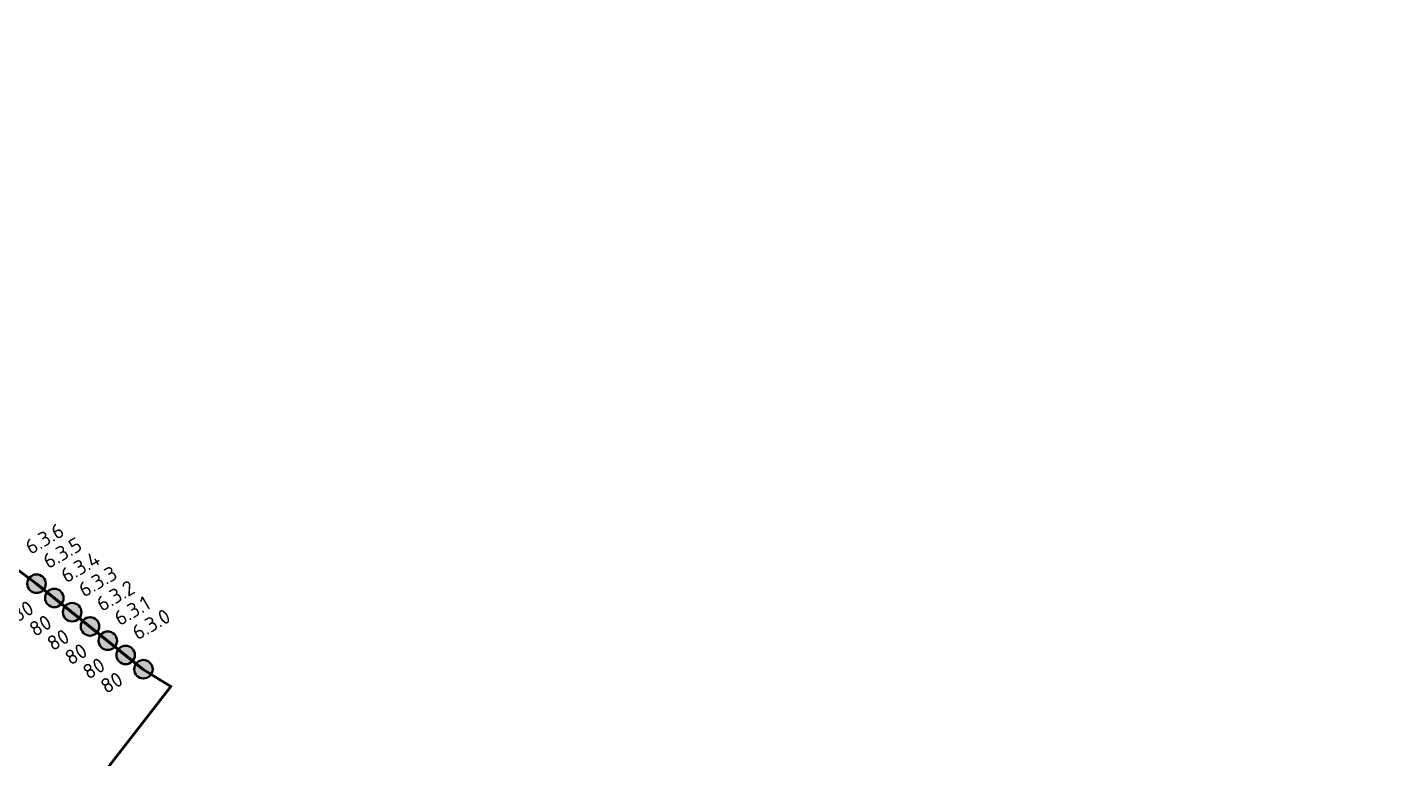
# Model space of a CAD drawing. Header units: millimetres. Extents: x -500444 to 437433, y -1435259 to 1593622.
# Drawn here: x -52611 to -36143, y -1308168 to -1299244 of the extents above; entities that cross this region are included whole.
import ezdxf

# ---------------------------------------------------------------- set-up
doc = ezdxf.new("R2010")
doc.units = ezdxf.units.MM
doc.layers.add('_Гр.ЩД-2C.7.6.I4.3', color=6, linetype='Continuous', lineweight=50)
doc.layers.add('DLX_LUM 4', color=5, linetype='Continuous', lineweight=40)
doc.styles.add('TableTextStyle', font='isocpeur.ttf', dxfattribs={"width": 0.9})

# ---------------------------------------------------------------- blocks, each defined once
blk = doc.blocks.new('A$Cab2378fa')
at = {"lineweight": 25}
h = blk.add_hatch(color=256, dxfattribs=at)
h.paths.add_polyline_path([(162, -157, 0.442338), (148, 178), (0, 0)])
h.paths.add_polyline_path([(-142, -170), (0, 0), (-163, 158, 0.430096)])
at = {"lineweight": 25, "true_color": 0xfff5f5}
h = blk.add_hatch(color=7, dxfattribs=at)
h.dxf.hatch_style = 1
h.paths.add_polyline_path([(0, 0), (-142, -170, 0.174923), (3, -222, 0.197808), (162, -157)])
h.paths.add_polyline_path([(-163, 158), (0, 0), (148, 178, 0.175398), (3, 230, 0.209014)])
blk.add_circle((3, 4), 226)
blk = doc.blocks.new('Гр.ЩД-2C.7.6.I4.3')
at = {"layer": '_Гр.ЩД-2C.7.6.I4.3', "color": 18, "true_color": 0x000000, "style": 'TableTextStyle'}
for p in [(34633, 79834, 8800), (34851, 79660, 8800), (35068, 79486, 8800), (35286, 79312, 8800), (35503, 79138, 8800), (35721, 78964, 8800)]:
    blk.add_text('80', height=180, rotation=30, dxfattribs=at).set_placement(p)
at = {"layer": '_Гр.ЩД-2C.7.6.I4.3', "ltscale": 100, "style": 'TableTextStyle'}
for tag, p in [('80', (21191, 89108, 8800)), ('80', (21409, 88934, 8800)), ('80', (21626, 88760, 8800)), ('80', (21844, 88586, 8800)), ('80', (22061, 88412, 8800)), ('80', (22279, 88238, 8800)), ('80', (22496, 88064, 8800)), ('80А', (24281, 87770, 8800)), ('80А', (24498, 87596, 8800)), ('80А', (24716, 87422, 8800)), ('80А', (24933, 87248, 8800)), ('80А', (25151, 87074, 8800)), ('80А', (25368, 86900, 8800)), ('80', (26550, 86890, 8800)), ('80А', (25586, 86726, 8800)), ('80', (26768, 86716, 8800)), ('80', (26985, 86542, 8800)), ('80', (27203, 86368, 8800)), ('80', (27420, 86194, 8800)), ('80', (27638, 86020, 8800)), ('80', (27855, 85846, 8800)), ('80', (27701, 84296, 8800)), ('80', (27919, 84122, 8800)), ('80', (28136, 83948, 8800)), ('80', (28354, 83774, 8800)), ('80', (28571, 83600, 8800)), ('80', (28789, 83426, 8800)), ('80', (31535, 83523, 8800)), ('80', (29006, 83252, 8800)), ('80', (31752, 83348, 8800)), ('80', (31970, 83174, 8800)), ('80', (32187, 83000, 8800)), ('80', (32405, 82826, 8800)), ('80', (32622, 82652, 8800)), ('80', (32840, 82478, 8800)), ('80А', (31214, 81005, 8800)), ('80А', (31933, 80899, 8800)), ('80А', (32150, 80725, 8800)), ('80А', (32368, 80551, 8800)), ('80', (34800, 80663, 8800)), ('80А', (32585, 80377, 8800)), ('80', (35017, 80489, 8800)), ('80А', (32803, 80203, 8800)), ('80', (35235, 80315, 8800)), ('80', (35452, 80141, 8800)), ('80А', (33020, 80029, 8800)), ('80', (35670, 79967, 8800)), ('80', (35887, 79793, 8800)), ('80', (36105, 79619, 8800)), ('80А', (35636, 77045, 8800)), ('80А', (35854, 76871, 8800)), ('80А', (36071, 76697, 8800)), ('80А', (36289, 76523, 8800)), ('80А', (36506, 76349, 8800)), ('80А', (36724, 76175, 8800)), ('80А', (36941, 76001, 8800))]:
    blk.add_attdef(tag, p, '', height=180, rotation=30, dxfattribs=at)

msp = doc.modelspace()

# ---------------------------------------------------------------- linework, layer by layer
at = {"layer": '_Гр.ЩД-2C.7.6.I4.3', "ltscale": 100}
msp.add_lwpolyline([(-39346, -1322672), (-50901, -1312003), (-50059, -1310994), (-50353, -1310702), (-51770, -1309656), (-52354, -1309224), (-50853, -1307293), (-51191, -1307086), (-52496, -1306042), (-52913, -1305730)], dxfattribs=at)

# ---------------------------------------------------------------- block references
at = {"layer": '_Гр.ЩД-2C.7.6.I4.3'}
ref = msp.add_blockref('Гр.ЩД-2C.7.6.I4.3', (-87366, -1386354), dxfattribs=at)
ref.add_attrib('80', '6.3.0', (-51261, -1306735, 8800), dxfattribs={"ltscale": 100, "height": 180, "rotation": 30, "style": 'TableTextStyle'})
ref.add_attrib('80', '6.3.1', (-51479, -1306561, 8800), dxfattribs={"ltscale": 100, "height": 180, "rotation": 30, "style": 'TableTextStyle'})
ref.add_attrib('80', '6.3.2', (-51696, -1306387, 8800), dxfattribs={"ltscale": 100, "height": 180, "rotation": 30, "style": 'TableTextStyle'})
ref.add_attrib('80', '6.3.3', (-51914, -1306213, 8800), dxfattribs={"ltscale": 100, "height": 180, "rotation": 30, "style": 'TableTextStyle'})
ref.add_attrib('80', '6.3.4', (-52131, -1306039, 8800), dxfattribs={"ltscale": 100, "height": 180, "rotation": 30, "style": 'TableTextStyle'})
ref.add_attrib('80', '6.3.5', (-52349, -1305865, 8800), dxfattribs={"ltscale": 100, "height": 180, "rotation": 30, "style": 'TableTextStyle'})
ref.add_attrib('80', '6.3.6', (-52566, -1305691, 8800), dxfattribs={"ltscale": 100, "height": 180, "rotation": 30, "style": 'TableTextStyle'})
at = {"layer": 'DLX_LUM 4', "ltscale": 100, "xscale": 0.5, "yscale": 0.5, "zscale": 0.5}
for p in [(-52496, -1306042), (-52279, -1306216), (-52061, -1306390), (-51843, -1306564), (-51626, -1306738), (-51408, -1306912), (-51191, -1307086)]:
    msp.add_blockref('A$Cab2378fa', p, dxfattribs=at)

doc.saveas('drawing.dxf')
